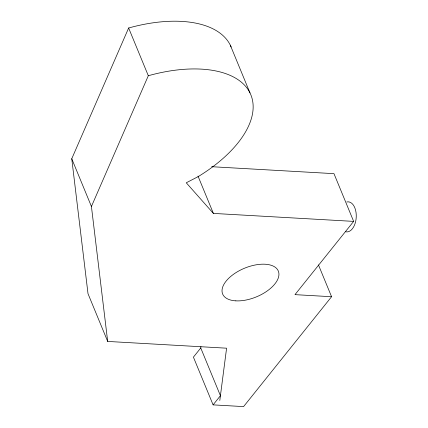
<?xml version="1.0" encoding="UTF-8"?>
<svg xmlns="http://www.w3.org/2000/svg" width="428" height="428" viewBox="0 0 428 428"><rect width="100%" height="100%" fill="white"/><g stroke="black" fill="none" stroke-linecap="round" stroke-linejoin="round"><path stroke-width="0.64" d="M200.753 347.98L193.419 357.139L213.091 404.867L220.425 395.707L200.753 347.98L200.925 346.659M219.805 400.464L226.594 348.194L107.685 341.432L88.008 293.704L71.754 158.751L128.635 28.002A112.928 58.16 -22.4 0 1 231.131 46.989M107.685 341.432L91.426 206.478L148.313 75.729L128.635 28.002M211.662 166.706L333.974 173.656L353.646 221.388L294.983 294.641L331.572 296.722L318.459 264.9M331.572 296.722L243.58 406.6L213.091 404.867M230.312 45.191L249.989 92.919A112.928 58.16 -22.4 0 1 198.137 176.646L186.26 182.783L213.39 213.411L353.646 221.388M198.004 176.085L213.39 213.411M71.754 158.751L91.426 206.478M148.313 75.729A112.928 58.16 -22.4 0 1 249.989 92.919M346.846 201.963A15.055 8.801 -86.7 0 1 356.251 216.873A15.055 8.801 -86.7 0 1 345.733 231.789M235.817 300.852A30.115 15.51 -22.4 0 0 278.938 274.583A30.115 15.51 -22.4 0 0 236.689 272.181A30.115 15.51 -22.4 0 0 235.817 300.852"/></g></svg>
